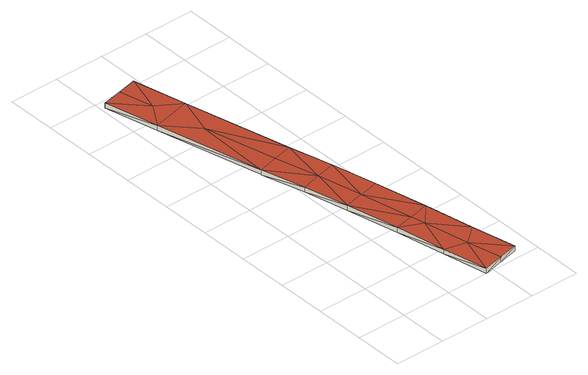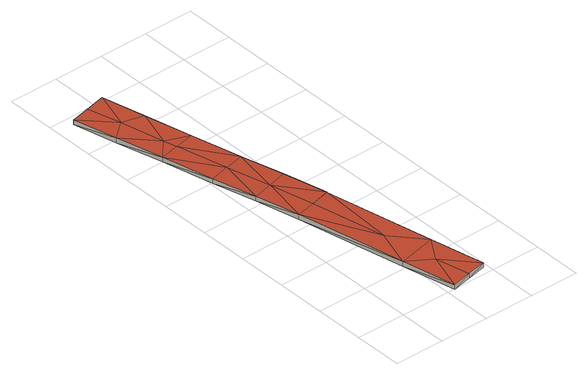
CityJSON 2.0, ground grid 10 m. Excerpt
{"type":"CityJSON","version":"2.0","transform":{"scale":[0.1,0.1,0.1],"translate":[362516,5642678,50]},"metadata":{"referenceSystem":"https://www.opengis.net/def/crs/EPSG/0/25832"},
"CityObjects":{
"building1":{"type":"Building","attributes":{"Geometrietyp2DReferenz":"2000","Gemeindeschluessel":"05315000","function":"53001_1800","roofType":"9999","measuredHeight":1},"geometry":[{"type":"Solid","lod":"2","boundaries":[[[[0,1,2]],[[1,3,2]],[[4,5,0]],[[5,1,0]],[[6,7,4]],[[7,5,4]],[[8,9,6]],[[9,7,6]],[[10,11,8]],[[11,9,8]],[[12,13,10]],[[13,11,10]],[[14,15,12]],[[15,13,12]],[[16,17,14]],[[17,15,14]],[[18,19,16]],[[19,17,16]],[[20,21,18]],[[21,19,18]],[[22,23,20]],[[24,25,22]],[[23,21,20]],[[25,23,22]],[[26,27,24]],[[27,25,24]],[[28,29,26]],[[29,27,26]],[[30,31,28]],[[31,29,28]],[[32,33,30]],[[33,31,30]],[[34,35,32]],[[35,33,32]],[[36,37,34]],[[37,35,34]],[[2,3,36]],[[3,37,36]],[[35,37,38]],[[38,37,3]],[[38,3,1]],[[38,1,5]],[[19,21,39]],[[39,21,23]],[[39,23,40]],[[40,23,25]],[[40,25,41]],[[41,25,27]],[[27,29,42]],[[42,29,31]],[[42,31,43]],[[43,31,33]],[[43,33,44]],[[44,33,35]],[[44,35,5]],[[5,35,38]],[[44,5,7]],[[9,11,45]],[[45,11,13]],[[45,13,41]],[[41,13,40]],[[40,13,15]],[[40,15,39]],[[39,15,17]],[[39,17,19]],[[45,41,27]],[[45,27,42]],[[45,42,9]],[[9,42,7]],[[7,42,43]],[[7,43,44]],[[34,46,36]],[[46,2,36]],[[46,0,2]],[[46,4,0]],[[18,47,20]],[[47,22,20]],[[47,48,22]],[[48,24,22]],[[48,49,24]],[[49,26,24]],[[26,50,28]],[[50,30,28]],[[50,51,30]],[[51,32,30]],[[51,52,32]],[[52,34,32]],[[52,4,34]],[[4,46,34]],[[52,6,4]],[[8,53,10]],[[53,12,10]],[[53,49,12]],[[49,48,12]],[[48,14,12]],[[53,26,49]],[[48,47,14]],[[47,16,14]],[[47,18,16]],[[53,50,26]],[[53,8,50]],[[8,6,50]],[[6,51,50]],[[6,52,51]]]],"semantics":{"surfaces":[{"type":"WallSurface"},{"type":"GroundSurface"},{"type":"RoofSurface"}],"values":[[0,0,0,0,0,0,0,0,0,0,0,0,0,0,0,0,0,0,0,0,0,0,0,0,0,0,0,0,0,0,0,0,0,0,0,0,0,0,1,1,1,1,1,1,1,1,1,1,1,1,1,1,1,1,1,1,1,1,1,1,1,1,1,1,1,1,1,1,1,1,1,2,2,2,2,2,2,2,2,2,2,2,2,2,2,2,2,2,2,2,2,2,2,2,2,2,2,2,2,2,2,2,2,2]]}}]}
},
"vertices":[
[86,801,16],[86,801,6],[47,792,16],[47,792,6],[110,693,17],[110,693,7],[157,479,20],[157,479,10],[179,392,21],[179,392,11],[200,305,20],[200,305,10],[223,202,19],[223,202,9],[244,106,17],[244,106,7],[264,18,16],[264,18,6],[225,9,16],[225,9,6],[185,0,16],[185,0,6],[166,88,17],[166,88,7],[145,185,19],[145,185,9],[122,287,20],[122,287,10],[101,373,21],[101,373,11],[79,460,20],[79,460,10],[79,461,20],[79,461,10],[32,676,17],[32,676,7],[8,784,16],[8,784,6],[62,724,7],[209,77,7],[190,165,8],[184,193,9],[140,383,11],[118,470,10],[86,616,8],[161,296,10],[62,724,17],[209,77,17],[190,165,18],[184,193,19],[140,383,21],[118,470,20],[86,616,18],[161,296,20]
]}
